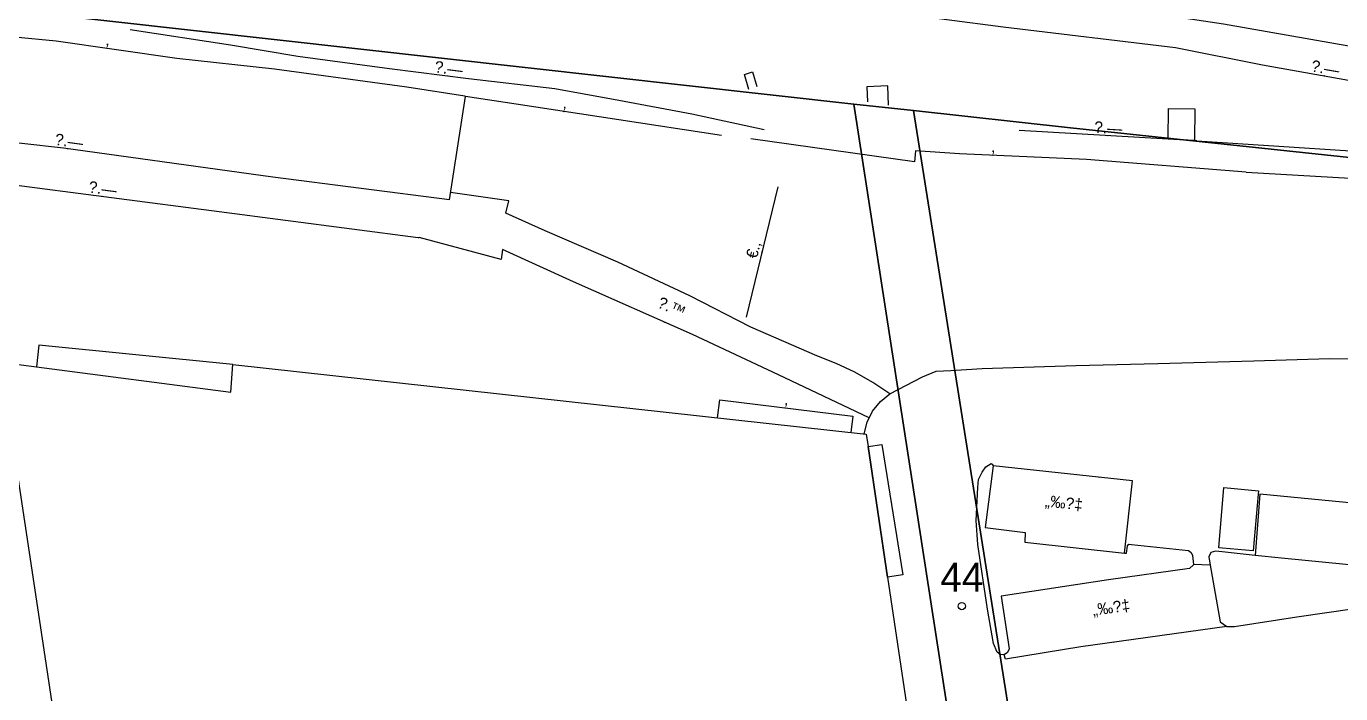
# Model space of a CAD drawing. Header units: metres. Extents: x 218299 to 220222, y 572714 to 574340.
# Drawn here: x 218595.4 to 218686.5, y 572962.3 to 573008.5 of the extents above; entities that cross this region are included whole.
import ezdxf
from ezdxf.enums import TextEntityAlignment as Align

# ---------------------------------------------------------------- set-up
doc = ezdxf.new("R2010")
doc.units = ezdxf.units.M
doc.header["$MEASUREMENT"] = 0
for name, color, linetype in [('1602', 44, 'Continuous'), ('1603', 44, 'Continuous'), ('A_POINTS', 2, 'Continuous'), ('M2200', 253, 'Continuous'), ('M2207', 253, 'Continuous'), ('M2401', 7, 'Continuous'), ('M2404', 7, 'Continuous'), ('M2407', 253, 'Continuous'), ('M2430', 253, 'Continuous'), ('M2601', 253, 'Continuous'), ('M2602', 253, 'Continuous'), ('M2605', 253, 'Continuous'), ('M4601', 253, 'Continuous')]:
    doc.layers.add(name, color=color, linetype=linetype)
doc.styles.add('HEBTXT', font='HEBTXT')
doc.styles.add('MAVAT_HEBTXT', font='HEBTXT')

# ---------------------------------------------------------------- blocks, each defined once
blk = doc.blocks.new('1603')
at = {"layer": 'A_POINTS'}
blk.add_circle((0, 0), 0.25, dxfattribs=at)
at = {"color": 0, "style": 'HEBTXT'}
blk.add_attdef('PARCEL_NUM', text='', height=2, dxfattribs=at).set_placement((0, 1), align=Align.CENTER)
at = {"color": 0, "style": 'HEBTXT', "flags": 1}
blk.add_attdef('LOT_NUM', text='', height=2, dxfattribs=at).set_placement((0, -2.5), align=Align.CENTER)
blk = doc.blocks.new('M2407')
blk.add_circle((0, 0), 0.025)
at = {"style": 'MAVAT_HEBTXT'}
blk.add_attdef('NAME', text='', height=0.8, dxfattribs=at).set_placement((0, 1.59), align=Align.MIDDLE)
blk = doc.blocks.new('M2601')
blk.add_circle((0, 0), 0.025)
at = {"style": 'MAVAT_HEBTXT'}
blk.add_attdef('NAME', text='', height=0.8, dxfattribs=at).set_placement((0, 1.59), align=Align.MIDDLE)
blk = doc.blocks.new('M2602')
blk.add_circle((0, 0), 0.025)
at = {"style": 'MAVAT_HEBTXT'}
blk.add_attdef('NAME', text='', height=0.8, dxfattribs=at).set_placement((0, 1.59), align=Align.MIDDLE)
blk = doc.blocks.new('M2605')
blk.add_circle((0, 0), 0.025)
at = {"style": 'MAVAT_HEBTXT'}
blk.add_attdef('NAME', text='', height=0.8, dxfattribs=at).set_placement((0, 1.59), align=Align.MIDDLE)
blk = doc.blocks.new('M2430')
blk.add_circle((0, 0), 0.025)
at = {"style": 'MAVAT_HEBTXT'}
blk.add_attdef('NAME', text='', height=0.8, dxfattribs=at).set_placement((0, 1.25), align=Align.MIDDLE)
blk = doc.blocks.new('111')
at = {"layer": 'M2200'}
for points in [[(218606.253, 572937.332, 564.175), (218603.776, 572953.934, 564.92), (218599.306, 572953.302, 563.101), (218598.468, 572953.183, 562.76), (218593.686, 572984.922, 562.76), (218593.641, 572985.22, 562.76), (218596.111, 572984.897, 562.815), (218609.588, 572983.138, 563.12), (218609.724, 572985.06, 562.94), (218653.615, 572980.235, 563.12)], [(218653.615, 572980.235, 563.12), (218653.742, 572979.384, 563.116), (218655.093, 572970.327, 563.076), (218659.706, 572939.403, 562.94), (218659.564, 572939.382, 562.951), (218634.021, 572935.572, 564.92), (218634.312, 572933.615, 564.92), (218634.576, 572931.851, 564.92), (218635.231, 572927.454, 564.92), (218633.839, 572927.246, 564.92), (218623.287, 572925.672, 564.92), (218623.558, 572923.86, 564.735), (218625.924, 572907.996, 563.12), (218624.193, 572907.738, 563.078)]]:
    blk.add_polyline3d(points, dxfattribs=at)
at = {"layer": 'M2207'}
for points in [[(218654.699, 572979.529, 559.86), (218656.143, 572970.495, 559.86), (218655.093, 572970.327, 560.04), (218653.742, 572979.384, 560.04)], [(218678.052, 572972.363, 557.36), (218678.396, 572976.545, 557.54), (218680.794, 572976.314, 557.54), (218680.775, 572976.091, 557.53), (218680.438, 572972.158, 557.36), (218678.299, 572972.342, 557.36)]]:
    blk.add_polyline3d(points, close=True, dxfattribs=at)
at = {"layer": 'M2401'}
for points in [[(218653.46, 572980.252, 555.54), (218653.673, 572981.065, 555.54), (218654.059, 572981.832, 555.54), (218654.599, 572982.5, 555.54), (218655.252, 572983.028, 555.54), (218657.513, 572984.217, 555.36), (218658.462, 572984.606, 555.36), (218659.486, 572984.661, 555.36), (218661.639, 572984.799, 555.36), (218668.147, 572985.001, 555.27), (218673.818, 572985.127, 555.45), (218680.477, 572985.314, 555.45), (218685.721, 572985.483, 555.54), (218688.625, 572985.441, 555.54)], [(218664.605, 572972.76, 555.72), (218671.501, 572972.004, 555.631), (218671.639, 572971.989, 555.63), (218671.711, 572972.501, 555.63), (218671.819, 572972.63, 555.63), (218671.986, 572972.605, 555.63), (218675.934, 572972.171, 555.63), (218676.132, 572972.046, 555.63), (218676.23, 572971.833, 555.63), (218676.297, 572971.209, 555.63), (218676.299, 572971.182, 555.63), (218676.012, 572970.93, 555.63), (218670.412, 572970.146, 555.72), (218662.975, 572969.013, 555.81), (218663.508, 572965.371, 555.81), (218663.407, 572965.115, 555.81), (218663.178, 572964.963, 555.81), (218662.903, 572964.969, 555.81), (218662.681, 572965.132, 555.81), (218662.44, 572965.74, 555.81), (218662.027, 572968.11, 555.81), (218661.34, 572972.607, 555.72), (218661.222, 572974.254, 555.72), (218661.346, 572976.541, 555.72), (218661.402, 572977.095, 555.72), (218661.64, 572977.6, 555.72), (218661.894, 572977.966, 555.646), (218662.28, 572978.201, 555.63), (218662.337, 572978.167, 555.63), (218662.413, 572978.047, 555.63), (218661.856, 572973.786, 555.72), (218664.63, 572973.438, 555.72), (218664.605, 572972.76, 555.72)], [(218689.664, 572970.942, 555.72), (218682.387, 572971.646, 555.72), (218680.557, 572971.841, 555.72), (218678.286, 572972.083, 555.72), (218677.824, 572972.132, 555.72), (218677.496, 572972.054, 555.72), (218677.35, 572971.751, 555.72), (218677.454, 572971.159, 555.731), (218678.146, 572967.238, 555.81), (218678.597, 572966.928, 555.81), (218679.144, 572966.907, 555.81), (218683.462, 572967.581, 555.81), (218689.365, 572968.434, 555.63)]]:
    blk.add_polyline3d(points, dxfattribs=at)
at = {"layer": 'M2404'}
for points in [[(218653.46, 572980.252, 555.54), (218653.673, 572981.065, 555.54), (218654.059, 572981.832, 555.54), (218654.599, 572982.5, 555.54), (218655.252, 572983.028, 555.54), (218657.513, 572984.217, 555.36), (218658.462, 572984.606, 555.36), (218659.486, 572984.661, 555.36), (218661.639, 572984.799, 555.36), (218668.147, 572985.001, 555.27), (218673.818, 572985.127, 555.45), (218680.477, 572985.314, 555.45), (218685.721, 572985.483, 555.54), (218688.625, 572985.441, 555.54)], [(218664.605, 572972.76, 555.72), (218671.501, 572972.004, 555.631), (218671.639, 572971.989, 555.63), (218671.711, 572972.501, 555.63), (218671.819, 572972.63, 555.63), (218671.986, 572972.605, 555.63), (218675.934, 572972.171, 555.63), (218676.132, 572972.046, 555.63), (218676.23, 572971.833, 555.63), (218676.297, 572971.209, 555.63), (218676.299, 572971.182, 555.63), (218676.012, 572970.93, 555.63), (218670.412, 572970.146, 555.72), (218662.975, 572969.013, 555.81), (218663.508, 572965.371, 555.81), (218663.407, 572965.115, 555.81), (218663.178, 572964.963, 555.81), (218662.903, 572964.969, 555.81), (218662.681, 572965.132, 555.81), (218662.44, 572965.74, 555.81), (218662.027, 572968.11, 555.81), (218661.34, 572972.607, 555.72), (218661.222, 572974.254, 555.72), (218661.346, 572976.541, 555.72), (218661.402, 572977.095, 555.72), (218661.64, 572977.6, 555.72), (218661.894, 572977.966, 555.646), (218662.28, 572978.201, 555.63), (218662.337, 572978.167, 555.63), (218662.413, 572978.047, 555.63), (218661.856, 572973.786, 555.72), (218664.63, 572973.438, 555.72), (218664.605, 572972.76, 555.72)], [(218689.664, 572970.942, 555.72), (218682.387, 572971.646, 555.72), (218680.557, 572971.841, 555.72), (218678.286, 572972.083, 555.72), (218677.824, 572972.132, 555.72), (218677.496, 572972.054, 555.72), (218677.35, 572971.751, 555.72), (218677.454, 572971.159, 555.731), (218678.146, 572967.238, 555.81), (218678.597, 572966.928, 555.81), (218679.144, 572966.907, 555.81), (218683.462, 572967.581, 555.81), (218689.365, 572968.434, 555.63)]]:
    blk.add_polyline3d(points, dxfattribs=at)
at = {"layer": 'M2407'}
blk.add_polyline3d([(218674.53, 573000.675, 553.875), (218674.55, 573002.8, 553.855), (218676.377, 573002.784, 553.855), (218676.35, 573000.571, 553.875)], close=True, dxfattribs=at)
for points in [[(218655.252, 572983.028, 555.54), (218654.068, 572983.825, 555.589), (218652.823, 572984.533, 555.62), (218651.529, 572985.145, 555.634), (218650.195, 572985.657, 555.63), (218645.623, 572987.652, 555.63), (218641.387, 572989.811, 555.54), (218636.397, 572992.145, 555.54), (218631.364, 572994.313, 555.54), (218628.649, 572995.559, 555.45), (218628.857, 572996.404, 555.45), (218624.805, 572996.977, 555.539)], [(218653.822, 572981.361, 555.539), (218647.544, 572984.358, 555.72), (218641.586, 572987.136, 555.54), (218633.332, 572990.788, 555.54), (218628.416, 572993.028, 555.63), (218628.313, 572992.333, 555.63), (218622.626, 572993.852, 555.734)], [(218609.724, 572985.06, 555.953), (218596.29, 572986.409, 555.953), (218596.111, 572984.897, 555.953)]]:
    blk.add_polyline3d(points, dxfattribs=at)
at = {"layer": 'M2430'}
for points in [[(218671.501, 572972.004, 555.45), (218672.066, 572977.011, 555.45), (218662.413, 572978.047, 555.54)], [(218698.201, 572974.334, 555.54), (218690.204, 572975.187, 555.54), (218680.895, 572976.079, 555.451), (218680.557, 572971.841, 555.451)], [(218677.454, 572971.159, 555.45), (218676.297, 572971.209, 555.45)], [(218678.597, 572966.928, 555.45), (218668.476, 572965.512, 555.63), (218663.26, 572964.659, 555.63), (218663.178, 572964.963, 555.63)]]:
    blk.add_polyline3d(points, dxfattribs=at)
at = {"layer": 'M2601'}
for points in [[(218621.785, 573004.264, 555.819), (218612.604, 573005.515, 556.179), (218605.848, 573006.254, 555.999), (218597.489, 573007.461, 556.179), (218588.791, 573008.283, 556.179), (218589.417, 573004.213, 556.359)], [(218643.577, 573000.936, 555.819), (218629.364, 573003.087, 555.819), (218625.834, 573003.635, 555.819), (218625.789, 573003.642, 555.819), (218621.785, 573004.264, 555.819)], [(218624.728, 572996.476, 557.259), (218625.834, 573003.635, 556.359)], [(218679.951, 572998.382, 556.359), (218668.866, 572999.276, 556.539), (218660.08, 572999.654, 556.719), (218657.038, 572999.861, 556.539), (218656.948, 572999.108, 556.359), (218645.624, 573000.692, 555.999)], [(218679.951, 572998.382, 556.359), (218688.34, 572997.909, 556.359), (218694.24, 572997.501, 556.359), (218699.614, 572997.157, 556.359), (218706.576, 572996.681, 556.359), (218713.64, 572996.144, 556.359), (218721.611, 572995.704, 556.359), (218729.702, 572995.206, 556.359), (218738.814, 572994.803, 556.179), (218740.325, 572994.744, 556.179), (218740.298, 572996.522, 556.179)], [(218643.318, 572981.367, 563.077), (218643.475, 572982.61, 559.852), (218652.681, 572981.496, 559.945), (218652.546, 572980.353, 563.115)]]:
    blk.add_polyline3d(points, dxfattribs=at)
at = {"layer": 'M2602'}
blk.add_polyline3d([(218647.485, 572997.362, 555.55), (218645.284, 572988.346, 556.09)], dxfattribs=at)
at = {"layer": 'M2605'}
for points in [[(218647.202, 573010.553, 552.269), (218647.488, 573010.515, 552.273), (218663.107, 573008.444, 552.449)], [(218755.214, 573000.382, 554.609), (218755.214, 573000.382, 554.609), (218755.199, 573000.543, 554.648), (218755.037, 573002.267, 555.065), (218755.003, 573002.619, 555.149), (218746.042, 573002.589, 554.969), (218734.481, 573002.77, 554.609), (218722.491, 573002.925, 554.249), (218709.914, 573003.106, 553.889), (218699.257, 573005.037, 553.709), (218687.45, 573007.053, 553.349), (218678.369, 573008.631, 552.989), (218671.895, 573009.611, 552.989), (218663.494, 573010.646, 552.629)], [(218646.546, 573001.324, 554.635), (218641.527, 573002.41, 554.455), (218636.463, 573003.347, 554.455), (218632.037, 573004.15, 554.455), (218626.049, 573004.864, 554.275), (218620.57, 573005.555, 554.455), (218614.225, 573006.406, 554.635), (218609.56, 573007.175, 554.815), (218602.611, 573008.251, 554.815)], [(218663.107, 573008.444, 552.449), (218675.037, 573007.013, 552.629), (218681.071, 573005.817, 552.629), (218688.717, 573004.471, 552.629), (218697.954, 573002.859, 552.809), (218708.004, 573001.217, 553.529), (218710.235, 573000.885, 553.709), (218717.591, 573000.631, 553.889), (218728.362, 573000.447, 553.709), (218738.006, 573000.38, 553.709), (218749.654, 573000.316, 554.069), (218755.214, 573000.382, 554.429)], [(218655.168, 573003.028, 554.199), (218655.1, 573004.362, 554.199), (218653.667, 573004.291, 554.199), (218653.693, 573003.252, 554.199)], [(218624.728, 572996.476, 555.459), (218624.728, 572996.476, 555.459), (218612.5, 572998.042, 556.539), (218597.996, 573000.047, 557.439), (218592.195, 573000.701, 557.799), (218587.571, 572991.4, 558.519), (218583.079, 572982.328, 559.381)], [(218676.512, 573000.553, 555.279), (218664.217, 573001.284, 554.919)], [(218676.512, 573000.553, 555.279), (218692.845, 572999.485, 555.279), (218703.21, 572998.758, 555.279), (218711.787, 572998.049, 555.279), (218722.83, 572997.442, 555.279), (218739.562, 572996.471, 555.639), (218740.298, 572996.522, 555.657), (218754.508, 572997.5, 555.999), (218769.984, 572998.758, 555.639)], [(218586.868, 572983.975, 559.149), (218587.772, 572985.796, 558.985), (218590.334, 572990.956, 558.519), (218593.851, 572997.604, 557.979), (218608.777, 572995.658, 556.899), (218622.558, 572993.861, 555.824), (218622.626, 572993.852, 555.819), (218622.626, 572993.852, 555.819)]]:
    blk.add_polyline3d(points, dxfattribs=at)
at = {"layer": 'M4601'}
blk.add_polyline3d([(218645.469, 573004.111, 553.744), (218645.167, 573005.154, 553.64), (218645.724, 573005.333, 553.64), (218646.044, 573004.323, 553.719)], dxfattribs=at)
at = {"layer": 'M2407'}
ref = blk.add_blockref('M2407', (218639.641, 572987.996), dxfattribs=dict(at, xscale=0.5, yscale=0.5, zscale=0.5))
ref.add_attrib('NAME', '\x8e.™', dxfattribs={"layer": '0', "height": 0.8, "rotation": 336.12929, "style": 'MAVAT_HEBTXT'}).set_placement((218640.139, 572989.034), align=Align.MIDDLE)
at = {"layer": 'M2430'}
ref = blk.add_blockref('M2430', (218669.745, 572977.26), dxfattribs=dict(at, xscale=0.5, yscale=0.5, zscale=0.5))
ref.add_attrib('NAME', '„‰\x90‡', dxfattribs={"layer": '0', "height": 0.8, "rotation": 353.87679, "style": 'MAVAT_HEBTXT'}).set_placement((218667.312, 572975.437), align=Align.MIDDLE)
ref = blk.add_blockref('M2430', (218670.764, 572965.832), dxfattribs=dict(at, xscale=0.5, yscale=0.5, zscale=0.5))
ref.add_attrib('NAME', '„‰\x90‡', dxfattribs={"layer": '0', "height": 0.8, "rotation": 7.96812, "style": 'MAVAT_HEBTXT'}).set_placement((218670.595, 572968.185), align=Align.MIDDLE)
at = {"layer": 'M2601'}
ref = blk.add_blockref('M2601', (218600.994, 573006.955), dxfattribs=dict(at, xscale=0.5, yscale=0.5, zscale=0.5))
ref.add_attrib('NAME', '‚', dxfattribs={"layer": '0', "height": 0.8, "rotation": 351.78167, "style": 'MAVAT_HEBTXT'}).set_placement((218601.073, 573007.499), align=Align.MIDDLE)
ref = blk.add_blockref('M2601', (218632.679, 573002.585), dxfattribs=dict(at, xscale=0.5, yscale=0.5, zscale=0.5))
ref.add_attrib('NAME', '‚', dxfattribs={"layer": '0', "height": 0.8, "rotation": 351.39617, "style": 'MAVAT_HEBTXT'}).set_placement((218632.761, 573003.129), align=Align.MIDDLE)
ref = blk.add_blockref('M2601', (218662.399, 572999.554), dxfattribs=dict(at, xscale=0.5, yscale=0.5, zscale=0.5))
ref.add_attrib('NAME', '‚', dxfattribs={"layer": '0', "height": 0.8, "rotation": 357.53552, "style": 'MAVAT_HEBTXT'}).set_placement((218662.423, 573000.104), align=Align.MIDDLE)
ref = blk.add_blockref('M2601', (218648.034, 572982.058), dxfattribs=dict(at, xscale=0.5, yscale=0.5, zscale=0.5))
ref.add_attrib('NAME', '‚', dxfattribs={"layer": '0', "height": 0.8, "rotation": 353.09472, "style": 'MAVAT_HEBTXT'}).set_placement((218648.1, 572982.604), align=Align.MIDDLE)
at = {"layer": 'M2602'}
ref = blk.add_blockref('M2602', (218646.385, 572992.854), dxfattribs=dict(at, xscale=0.5, yscale=0.5, zscale=0.5))
ref.add_attrib('NAME', '€.‚', dxfattribs={"layer": '0', "height": 0.8, "rotation": 76.2808, "style": 'MAVAT_HEBTXT'}).set_placement((218645.85, 572992.985), align=Align.MIDDLE)
at = {"layer": 'M2605'}
ref = blk.add_blockref('M2605', (218624.624, 573005.044), dxfattribs=dict(at, xscale=0.5, yscale=0.5, zscale=0.5))
ref.add_attrib('NAME', '\x9a.—', dxfattribs={"layer": '0', "height": 0.8, "rotation": 352.80561, "style": 'MAVAT_HEBTXT'}).set_placement((218624.693, 573005.589), align=Align.MIDDLE)
ref = blk.add_blockref('M2605', (218685.344, 573005.064), dxfattribs=dict(at, xscale=0.5, yscale=0.5, zscale=0.5))
ref.add_attrib('NAME', '\x9a.—', dxfattribs={"layer": '0', "height": 0.8, "rotation": 350.01804, "style": 'MAVAT_HEBTXT'}).set_placement((218685.44, 573005.606), align=Align.MIDDLE)
ref = blk.add_blockref('M2605', (218670.364, 573000.918), dxfattribs=dict(at, xscale=0.5, yscale=0.5, zscale=0.5))
ref.add_attrib('NAME', '\x9a.—', dxfattribs={"layer": '0', "height": 0.8, "rotation": 356.59795, "style": 'MAVAT_HEBTXT'}).set_placement((218670.397, 573001.467), align=Align.MIDDLE)
ref = blk.add_blockref('M2605', (218598.305, 573000.004), dxfattribs=dict(at, xscale=0.5, yscale=0.5, zscale=0.5))
ref.add_attrib('NAME', '\x9a.—', dxfattribs={"layer": '0', "height": 0.8, "rotation": 352.13055, "style": 'MAVAT_HEBTXT'}).set_placement((218598.38, 573000.549), align=Align.MIDDLE)
ref = blk.add_blockref('M2605', (218600.646, 572996.718), dxfattribs=dict(at, xscale=0.5, yscale=0.5, zscale=0.5))
ref.add_attrib('NAME', '\x9a.—', dxfattribs={"layer": '0', "height": 0.8, "rotation": 352.57311, "style": 'MAVAT_HEBTXT'}).set_placement((218600.717, 572997.264), align=Align.MIDDLE)

msp = doc.modelspace()

# ---------------------------------------------------------------- linework, layer by layer
at = {"layer": '1602'}
for points in [[(218687.5342, 572999.3604), (218667.7773, 573001.4484), (218656.8912, 573002.6644), (218652.762, 573003.0879), (218583.9981, 573010.7811), (218563.9812, 573013.9165), (218559.3541, 573014.6948)], [(218590.7044, 572962.9802), (218585.6639, 572998.4933), (218583.9981, 573010.7811), (218652.762, 573003.0879), (218663.4375, 572934.1645), (218637.1564, 572930.0062), (218641.6239, 572903.7121), (218627.7675, 572901.8419)]]:
    msp.add_lwpolyline(points, dxfattribs=at)
for points in [[(218667.6609, 572934.9406), (218663.4375, 572934.1645), (218652.762, 573003.0879), (218656.8912, 573002.6644)], [(218782.7429, 572936.1859), (218784.2297, 572926.854), (218784.748, 572923.4409), (218770.2592, 572921.3927), (218770.3957, 572920.4372), (218741.4091, 572915.9441), (218672.1377, 572905.6302), (218667.6609, 572934.9406), (218656.8912, 573002.6644), (218667.7773, 573001.4484), (218687.5342, 572999.3604), (218707.7536, 572997.3999), (218729.5464, 572996.2197), (218751.7051, 572996.4087), (218769.8903, 572997.7534), (218773.3926, 572998.2285), (218778.1471, 572966.9148), (218779.1448, 572960.3445), (218779.8007, 572956.413)]]:
    msp.add_lwpolyline(points, close=True, dxfattribs=at)

# ---------------------------------------------------------------- block references
msp.add_blockref('111', (0, 0))
at = {"layer": '1603'}
msp.add_blockref('1603', (218660.2419, 572968.3315), dxfattribs=at).add_auto_attribs({'PARCEL_NUM': '44'})

doc.saveas('drawing.dxf')
